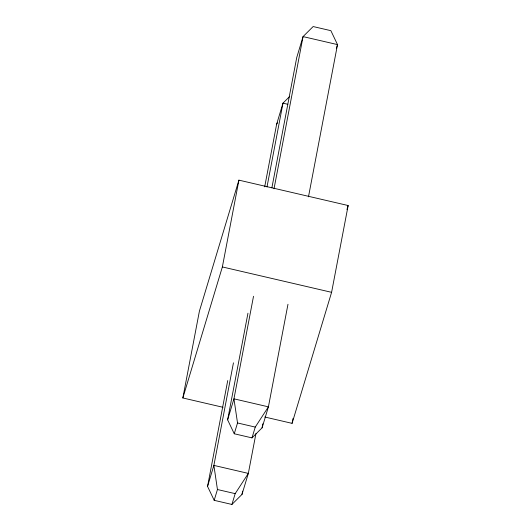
<?xml version="1.0" encoding="UTF-8"?>
<svg xmlns="http://www.w3.org/2000/svg" width="531" height="531" viewBox="0 0 531 531"><rect width="100%" height="100%" fill="white"/><g stroke="black" fill="none" stroke-linecap="round" stroke-linejoin="round"><path stroke-width="0.8" d="M223.007 407.297L182.843 397.965L199.404 311.166L238.917 180.142L348.157 205.53L331.596 292.329L292.083 423.353L264.77 417.008M182.843 397.965L222.363 266.94L238.917 180.142M255.949 433.522L248.335 473.406L242.003 494.401L231.921 504.45L214.185 500.328L207.548 486.396L227.733 380.568M264.69 186.832L276.651 124.154L282.983 103.16L289.707 96.463M233.448 362.832L213.88 465.395L207.548 486.396M266.987 187.005L282.983 103.16L287.789 104.275M287.975 304.276L268.414 406.846L262.082 427.84L251.993 437.889L234.264 433.767L227.62 419.835L247.964 313.197M271.879 187.835L296.723 57.594L303.055 36.599L313.144 26.55L330.873 30.672L337.51 44.604L308.478 196.828M253.519 296.271L233.952 398.834L227.62 419.835M274.016 188.817L303.055 36.599L337.51 44.604L336.342 48.494M242.003 494.401L242.627 491.148M262.082 427.84L262.858 423.771M292.083 423.353L293.006 418.488M214.185 500.328L217.445 489.522L213.88 465.395L248.335 473.406L235.18 493.644L231.921 504.45M234.264 433.767L237.523 422.961L233.952 398.834L268.414 406.846L255.252 427.083L251.993 437.889M346.955 209.499L348.157 205.53M276.651 124.154L277.527 122.807M222.363 266.94L331.596 292.329M237.523 422.961L255.252 427.083M217.445 489.522L235.18 493.644"/></g></svg>
